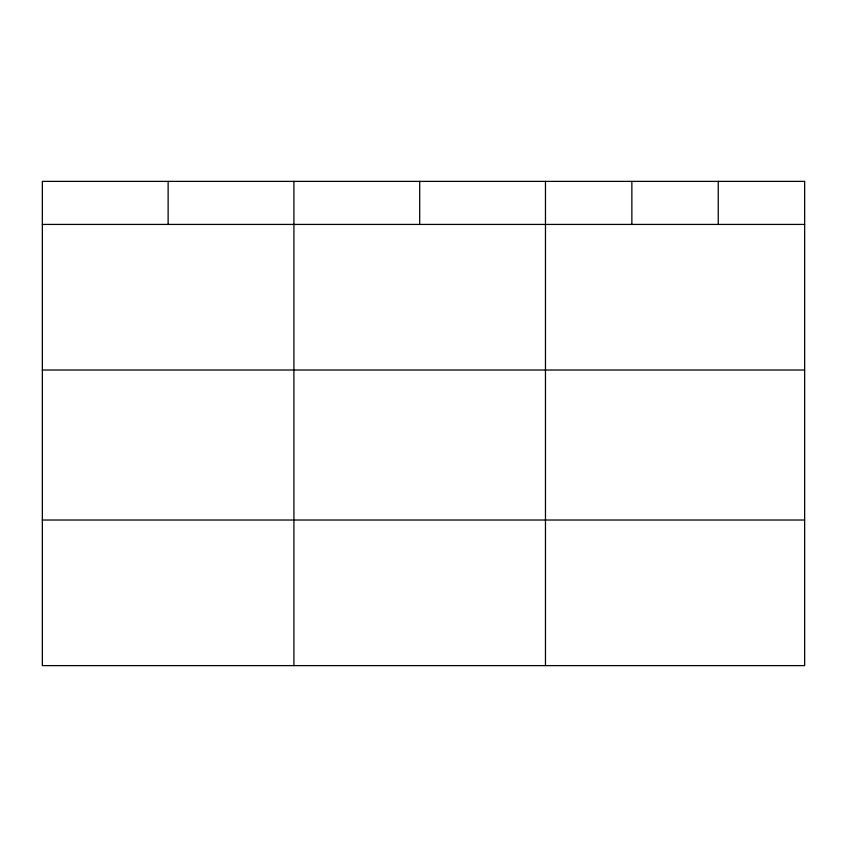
<?xml version="1.0" encoding="UTF-8"?>
<svg xmlns="http://www.w3.org/2000/svg" width="847" height="847" viewBox="0 0 847 847"><rect width="100%" height="100%" fill="white"/><g stroke="black" fill="none" stroke-linecap="round" stroke-linejoin="round"><path stroke-width="1.27" d="M42.35 224.423L804.65 224.423M42.35 370.023L804.65 370.023M42.35 520.026L804.65 520.026M718.256 181.385L718.256 224.423M631.862 181.385L631.862 224.423M545.468 181.385L545.468 665.615M419.689 181.385L419.689 224.423M293.909 181.385L293.909 665.615M168.13 181.385L168.13 224.423M804.65 181.385L42.35 181.385L42.35 665.615L804.65 665.615L804.65 181.385"/></g></svg>
